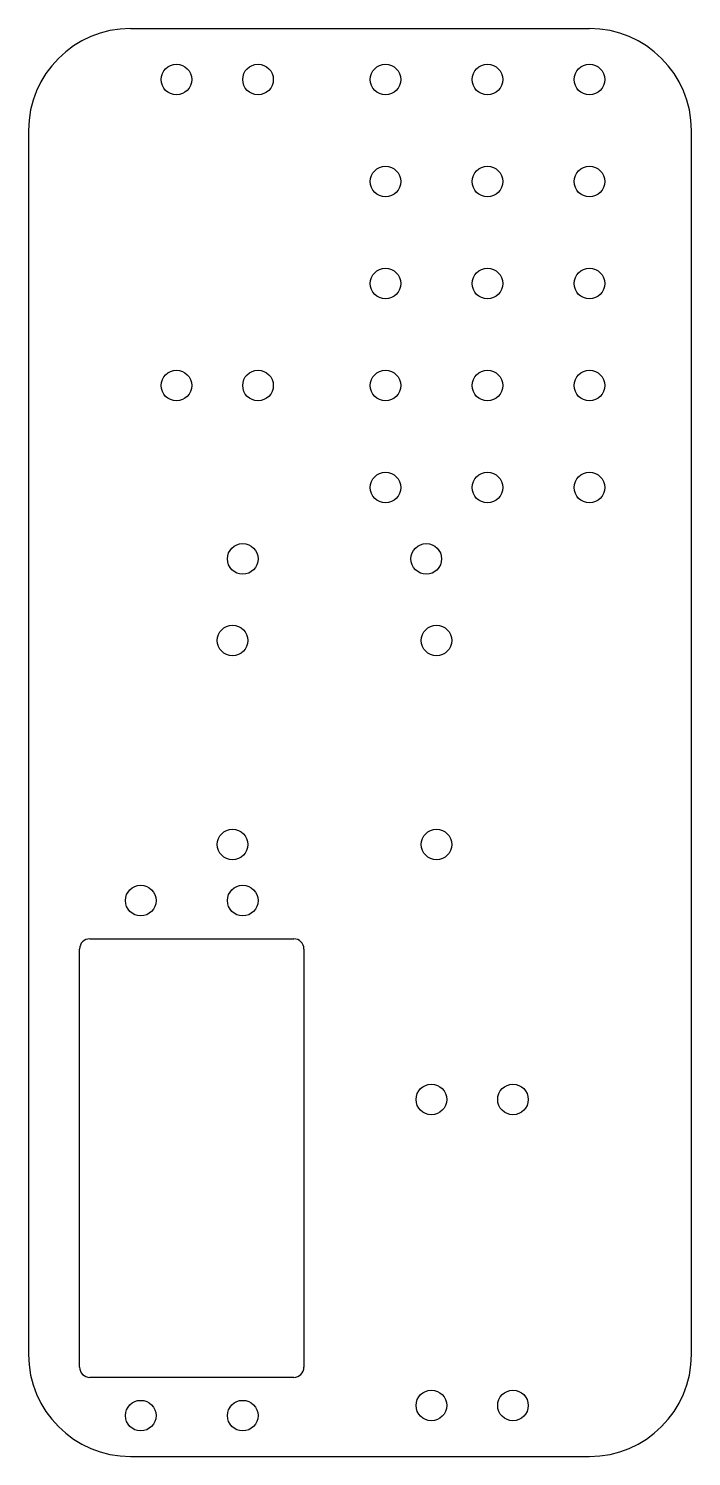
# Model space of a CAD drawing. Header units: millimetres. Extents: x -30 to 35, y -70 to 70.
import ezdxf

# ---------------------------------------------------------------- set-up
doc = ezdxf.new("R2010")
doc.units = ezdxf.units.MM
doc.layers.add('Shape2DView004', color=7, linetype='CONTINUOUS')

msp = doc.modelspace()

# ---------------------------------------------------------------- linework, layer by layer
at = {"layer": 'Shape2DView004'}
for p, q in [((-20, 70), (25, 70)), ((-30, 60), (-30, -60)), ((35, -60), (35, 60)), ((-24, -19.25), (-4, -19.25)), ((-25, -61.25), (-25, -20.25)), ((-3, -20.25), (-3, -61.25)), ((-4, -62.25), (-24, -62.25)), ((-20, -70), (25, -70))]:
    msp.add_line(p, q, dxfattribs=at)
for centre in [(-15.5, 65), (-7.5, 65), (5, 65), (15, 65), (25, 65), (5, 55), (15, 55), (25, 55), (5, 45), (15, 45), (25, 45), (-15.5, 35), (-7.5, 35), (5, 35), (15, 35), (25, 35), (5, 25), (15, 25), (25, 25), (-9, 18), (9, 18), (-10, 10), (10, 10), (-10, -10), (10, -10), (-19, -15.5), (-9, -15.5), (9.5, -35), (17.5, -35), (9.5, -65), (17.5, -65), (-19, -66), (-9, -66)]:
    msp.add_circle(centre, 1.5, dxfattribs=at)
for centre, radius, start, end in [((-20, 60), 10, 90, -180), ((25, 60), 10, 0, 90), ((-24, -20.25), 1, 90, 180), ((-4, -20.25), 1, 0, 90), ((-20, -60), 10, -180, -90), ((25, -60), 10, -90, 0), ((-24, -61.25), 1, -180, -90), ((-4, -61.25), 1, -90, 0)]:
    msp.add_arc(centre, radius, start, end, dxfattribs=at)

doc.saveas('drawing.dxf')
